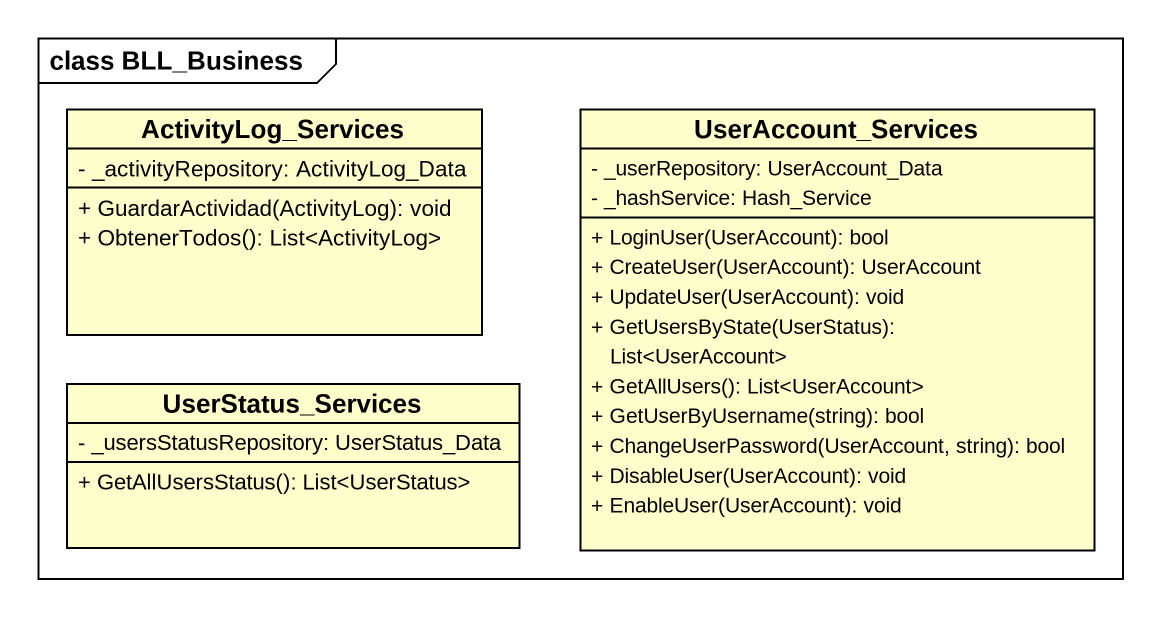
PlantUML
@startuml
mainframe class BLL_Business
hide circle
hide empty members
skinparam classAttributeIconSize 0
class ActivityLog_Services {
  - _activityRepository: ActivityLog_Data
  + GuardarActividad(ActivityLog): void
  + ObtenerTodos(): List<ActivityLog>
}
class UserAccount_Services {
  - _userRepository: UserAccount_Data
  - _hashService: Hash_Service
  + LoginUser(UserAccount): bool
  + CreateUser(UserAccount): UserAccount
  + UpdateUser(UserAccount): void
  + GetUsersByState(UserStatus): List<UserAccount>
  + GetAllUsers(): List<UserAccount>
  + GetUserByUsername(string): bool
  + ChangeUserPassword(UserAccount, string): bool
  + DisableUser(UserAccount): void
  + EnableUser(UserAccount): void
}
class UserStatus_Services {
  - _usersStatusRepository: UserStatus_Data
  + GetAllUsersStatus(): List<UserStatus>
}
@enduml
